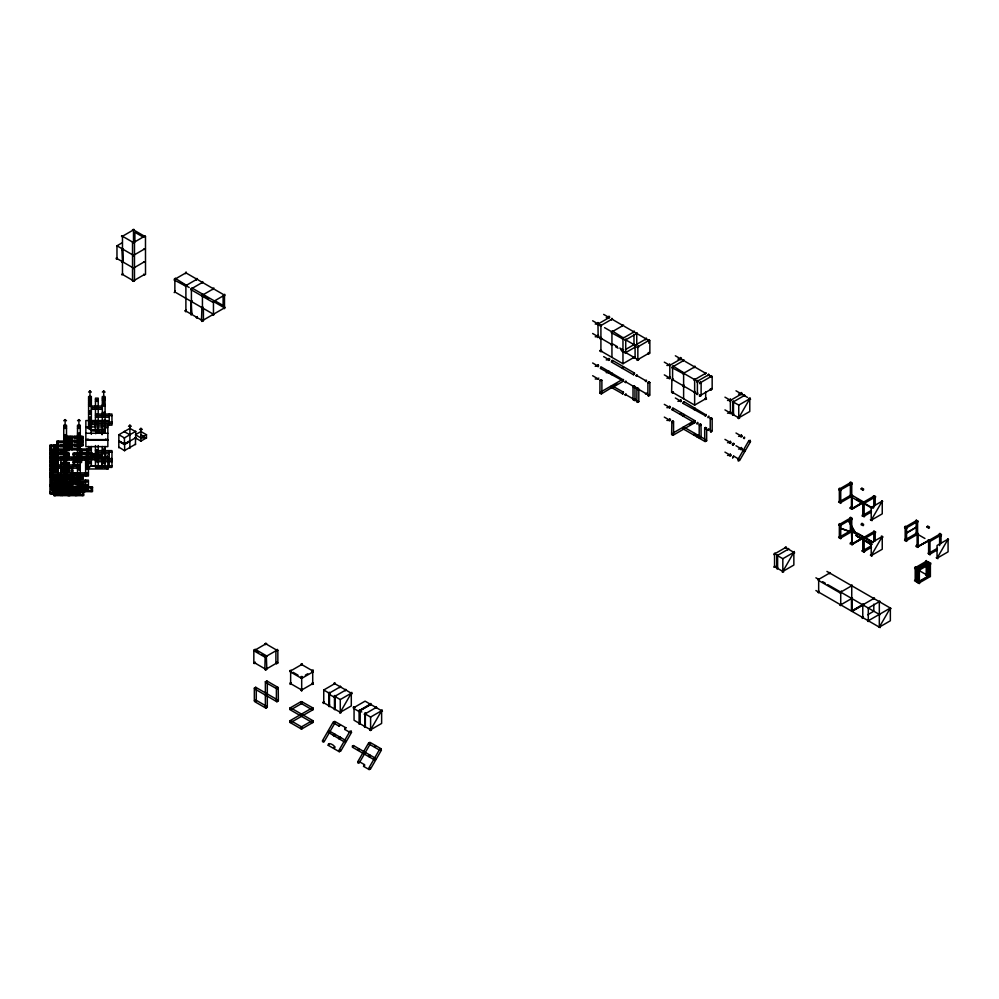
<?xml version="1.0" encoding="UTF-8"?>
<svg xmlns="http://www.w3.org/2000/svg" width="999" height="999" viewBox="0 0 999 999"><rect width="100%" height="100%" fill="white"/><g stroke="black" fill="none" stroke-linecap="round" stroke-linejoin="round"><path stroke-width="1.5" d="M118.794 447.814L118.869 434.727L130.17 428.196M124.376 438.224L124.65 437.749M129.895 435.04L130.17 434.565M129.895 447.777L129.895 425.187L131.269 426.298M135.402 444.592L135.802 431.543L135.04 431.493L135.677 431.381M186.551 285.414L175.349 278.384L174.375 278.946L174.375 280.07L186.064 286.263M203.097 282.23L202.435 281.618L201.835 283.154M203.097 294.967C202.922 292.695 200.562 296.79 202.61 295.804M255.482 650.037L254.807 649.425L254.221 650.961L265.497 657.479M266.833 706.768L265.859 708.091L254.832 701.735L254.72 700.836L255.806 700.037L266.833 706.405M291.134 708.678L290.472 708.066L289.872 709.602L310.814 721.728M335.427 696.203C334.49 693.606 333.054 698.95 335.464 696.79C336.213 693.681 332.492 697.627 334.94 697.04M334.915 734.777C334.278 732.242 332.267 737.1 334.802 735.564C336.201 732.717 331.943 735.364 334.24 735.751M346.453 689.834L345.617 689.347L345.304 690.858M360.239 710.526C360.015 708.254 357.729 712.362 359.752 711.363M365.759 713.711C364.81 711.113 363.374 716.458 365.796 714.297C366.546 711.188 362.812 715.134 365.272 714.547M375.774 758.765L375.087 759.952M612.599 331.718L611.937 331.106L611.338 332.642L622.964 339.061M609.84 372.152L608.828 371.84M623.626 338.087L612.424 331.056M623.626 380.107L600.911 366.758L600.424 368.406L623.451 381.131L613.648 386.788M635.764 345.092L634.752 344.78L634.914 346.141M635.764 387.113L634.752 386.8L635.089 388.087M637.412 388.074C633.578 386.988 640.034 391.358 637.849 388.324M670.491 365.147L669.48 364.835L669.829 366.121M673.251 366.745L672.589 366.121L671.99 367.657L683.791 373.951M670.491 407.167L669.48 406.855L669.829 408.141M684.278 373.102L673.076 366.071M684.278 415.134C684.103 412.862 681.743 416.958 683.791 415.971M695.304 379.47C695.129 377.21 692.769 381.306 694.817 380.319M698.064 381.069C697.889 378.796 695.529 382.892 697.577 381.905M698.064 423.089C697.689 420.704 695.616 425.374 697.739 423.751M706.33 373.102L705.494 372.615L705.182 374.126M706.33 415.134L684.103 401.723L683.129 402.297L683.129 403.421L705.843 415.971M711.775 388.461L710.838 390.097L710.838 388.711M711.775 430.482L710.838 432.117L710.838 430.731M731.143 400.162C730.781 397.789 728.696 402.46 730.831 400.836M733.903 401.76L732.717 401.348M742.12 436.113C741.745 433.728 739.672 438.399 741.807 436.775M777.984 555.332C777.035 552.734 775.611 558.091 778.021 555.919C778.77 552.822 775.037 556.768 777.497 556.181M789.01 548.975L788.161 548.476L787.849 549.987M830.356 572.839L829.345 572.527L829.694 573.813M840.009 488.898C839.635 486.513 837.562 491.183 839.684 489.572M840.009 524.3C839.635 521.915 837.562 526.585 839.684 524.962M852.409 496.066L851.623 495.367L850.998 496.778L862.287 503.446L863.461 503.009L863.261 501.76L852.247 495.404C849.15 496.653 853.533 497.902 852.347 495.492M851.448 496.091L851.448 508.828C853.546 510.726 851.747 505.606 852.022 509.165L863.049 502.797M851.036 517.932C850.661 515.546 848.588 520.217 850.711 518.593M851.423 543.069C851.223 540.809 848.9 544.892 850.936 543.906M862.449 523.963C862.424 521.853 859.914 525.299 861.787 524.937M874.475 496.066L873.463 495.754L873.8 497.04M905.843 526.91C905.469 524.525 903.396 529.195 905.519 527.572M918.256 534.065C917.344 531.456 915.858 536.813 918.293 534.652C919.142 531.818 915.396 534.94 917.582 535.039M917.307 546.828C918.406 549.213 919.092 543.593 917.307 546.828L927.109 541.196M915.883 567.544C915.509 565.159 913.423 569.83 915.559 568.206M928.283 561.975L927.272 561.663L927.621 562.949M940.309 534.065C940.134 531.805 937.761 535.901 939.822 534.915M302.347 665.134L302.023 663.661L301.011 665.134M612.624 387.05L601.398 393.868L600.424 393.306L600.424 392.182L621.253 380.157M905.768 533.104L917.082 526.81L906.056 533.466M851.323 532.18L840.109 528.184M858.478 534.253L873.064 542.32M135.065 437.812L135.402 437.687M146.104 437.812L146.329 437.699M123.327 248.901L121.828 249.7L122.34 248.102M732.392 444.08C732.404 447.053 735.614 442.782 732.829 443.481M132.53 242.62L134.478 242.62L134.478 280.819L133.504 281.381L132.53 280.819L132.53 242.62L134.478 242.62M132.53 280.819L134.478 280.819M145.479 236.401C144.056 234.116 142.757 238.074 145.479 236.401L145.517 274.45L144.281 275L143.694 274.176M203.409 309.29L203.409 320.617L202.185 321.154L201.461 320.617L201.948 307.392M253.833 650.224L255.781 650.224L253.833 650.224L253.833 662.949L255.657 663.236M256.169 701.173L254.345 700.886L254.345 688.149L255.669 687.262L276.636 699.337M254.345 700.886L255.319 700.324M266.333 656.093L266.82 669.318L265.834 669.879L264.86 669.318L265.147 656.193M256.268 701.036L256.293 688.149M266.82 656.58L264.86 656.58M265.372 693.106L265.372 681.78L267.32 681.78M275.899 650.224L277.847 650.224L277.847 662.949L276.873 663.511L275.899 662.949L275.899 650.224L277.847 650.224M267.32 683.204L267.295 707.404L265.859 707.742L265.859 706.768M278.221 687.874L278.359 700.886L277.372 701.448L276.398 700.886L276.398 688.149L277.972 687.412L266.833 680.943L265.859 681.505L265.859 682.629L277.198 689.023M278.359 688.149L276.398 688.149M599.937 380.294C603.696 379.358 598.139 381.156 601.885 380.294L601.885 393.019L600.661 393.569L599.937 393.019L599.937 380.294L601.885 380.294M599.937 393.019L600.911 392.457M634.964 357.367C634.84 359.79 636.176 356.943 633.141 357.093M634.964 388.074L634.964 399.388L633.741 399.937L633.016 399.388L633.016 386.65L634.24 386.113M647.939 340.347C649.1 342.57 650.911 338.911 648.039 340.222M638.823 388.886L638.823 401.623L637.849 402.185L636.912 401.473M647.939 353.084L648.875 353.796L649.85 353.234L649.85 340.497M647.939 382.667L648.875 381.955L649.85 382.517L649.85 395.254L648.875 395.816L647.901 395.254L647.901 382.517L649.85 382.517M673.426 392.108L672.839 392.932L671.615 392.382L671.902 379.258M672.839 421.128L673.563 421.678L673.563 434.403L672.589 434.965L671.615 434.403L671.902 421.278M673.563 421.678L671.615 421.678M671.615 434.403L673.076 435.252L684.103 428.883M699.213 382.692L701.098 382.979L699.899 382.292M701.136 382.842L701.098 395.716L699.462 395.966L699.675 395.08M699.812 425.749L699.974 424.188L700.998 424.575L701.136 437.587L700.162 438.149L699.175 437.587L699.213 424.712M701.136 424.862L699.175 424.862M712.162 376.473L710.214 376.473L712.162 376.473L712.162 389.198L711.188 389.76L710.239 389.061M699.175 437.587L699.899 437.05M706.643 429.458L706.643 440.771L705.419 441.321L704.695 440.771L704.695 428.034L706.643 428.034M710.214 418.494L712.162 418.494L712.162 431.218L711.188 431.78L710.214 431.218L710.214 418.494L712.162 418.494M175.462 279.283L175.349 278.384M197.515 279.283L196.915 278.434L196.428 280.07M266.433 643.905L265.834 643.056L265.347 644.692M266.945 681.842L266.833 680.943M278.047 700.711L276.885 701.735L267.083 696.066M312.038 683.828L313.299 682.904L312.225 684.49M302.173 727.784L301.011 728.808L289.985 722.439L289.872 721.54L290.959 720.741L302.098 727.21M311.863 721.765L313.124 720.853L313.012 722.439L301.985 728.808L300.836 727.784M340.871 686.887L340.272 686.038L339.785 687.674M329.333 731.817L328.821 730.843L327.909 732.092L343.681 741.52M334.84 747.739C335.389 745.366 327.485 741.308 328.246 745.341L339.273 751.71L340.247 750.024L339.273 751.71M339.161 738.086C339.248 741.046 342.033 736.088 339.223 737.537M359.141 762.399C359.29 759.577 356.531 764.372 358.891 762.836M364.647 752.846C364.598 749.899 361.788 754.844 364.61 753.408C366.021 750.499 361.763 753.209 364.048 753.583M370.167 743.293L369.568 742.444L368.968 743.98L380.107 750.449L381.081 749.887L381.081 748.763L370.055 742.394M370.167 756.031C370.604 753.583 367.557 756.992 369.568 756.767M612.537 319.218L611.937 318.369L611.45 320.017M612.537 361.238L611.937 360.389L611.338 361.938L633.503 374.762L634.477 374.2L634.477 373.077L612.424 360.339M649.537 353.047L648.276 353.971L648.875 352.435M649.537 395.067L648.276 395.991L648.875 394.455M670.429 378.109C670.903 375.661 667.794 379.071 669.829 378.858M673.189 408.991L672.589 408.141L671.99 409.677L694.155 422.515L695.129 421.953L695.129 420.829L673.076 408.091M670.429 420.129C670.903 417.682 667.794 421.091 669.829 420.879M694.043 392.332L694.817 393.057M695.242 408.991C695.579 406.343 692.569 410.477 694.817 409.602M711.775 376.523L711.001 375.799L710.838 377.36M698.001 436.051C698.151 433.241 695.379 438.037 697.739 436.488M706.268 428.096L705.494 427.372L705.319 428.933M711.775 418.544L711.001 417.819L710.838 419.38M742.107 394.031C742.407 391.383 739.46 395.517 741.683 394.642M733.778 444.293C734.253 441.845 731.156 445.254 733.191 445.042M742.057 449.075C742.207 446.253 739.447 451.048 741.807 449.513M739.36 459.99L738.211 461.001L739.185 459.315L733.678 456.131L732.704 457.817L733.678 456.131M775.149 553.97C775.499 551.323 772.489 555.456 774.737 554.595M905.781 539.872C905.931 537.062 903.158 541.858 905.519 540.309M917.194 545.904C917.656 543.456 914.56 546.865 916.595 546.653M929.594 562.999L928.995 562.15L928.508 563.786M854.957 532.704L848.413 520.479L856.131 533.803M339.073 737.737L339.111 738.848L339.935 738.798M601.51 393.768L600.561 392.132M693.98 421.079L694.992 421.178L695.129 422.515L685.326 428.171M186.376 273.139L186.064 271.99L185.402 273.701M266.833 694.804L266.533 693.643L266.171 695.391M291.246 683.703L290.06 684.39L291.246 682.904M302.173 664.822L301.336 663.661L301.186 664.822M302.173 677.559C302.884 674.412 299.463 679.17 302.023 677.772M312.113 670.853L313.299 670.167L312.225 671.753M311.938 708.803L313.124 708.116L312.188 709.74M335.252 683.928L334.94 682.779L334.166 684.39M354.545 707.804L354.545 706.68L353.371 707.117L353.571 708.366L359.091 711.55M371.091 704.62L370.779 703.471L369.942 704.932M376.598 707.804L376.298 706.643L375.524 708.266M382.118 710.988C383.104 708.291 379.47 711.513 381.63 711.5M608.691 372.053L609.178 373.127M634.477 332.18L634.165 331.031L633.391 332.642M646.603 339.185L646.303 338.037L645.779 339.797M681.343 359.24C682.329 356.543 678.696 359.765 680.856 359.752M695.129 367.195L694.817 366.046L694.155 367.757M694.043 392.345L694.992 391.496M700.649 383.117L700.336 381.968L699.812 383.728M708.915 375.162L708.603 374.001L707.941 375.724M700.649 425.137L700.749 424.113L699.974 424.188M708.915 417.182C709.627 414.036 706.218 418.793 708.766 417.395M744.755 395.854L744.442 394.692L743.606 396.153M743.731 450.337L744.342 451.486L744.842 449.887L743.406 450.437L743.706 451.448L744.555 451.098M744.705 450.899L744.817 449.875L743.868 450.124M850.861 482.992C851.573 479.845 848.163 484.602 850.711 483.204M852.234 531.918C852.971 528.871 849.15 533.029 852.122 532.417C854.083 529.945 849.625 531.193 851.573 532.504M874.287 531.918L873.988 530.769L873.626 532.504M916.695 521.003L916.383 519.842L915.721 521.565M341.009 711.026L350.574 694.467M335.065 722.727L324.063 741.807L322.39 740.833L333.391 721.765L334.578 722.452M381.63 710.701L381.63 723.438L370.604 729.807L381.63 710.701L370.604 717.07L364.785 713.748L364.785 726.473M732.941 414.523L732.941 401.798L738.748 405.119L749.774 398.751L749.774 411.488L738.748 417.857L749.05 400.025M783.566 570.154L793.119 553.608M882.242 502.522L882.242 513.848L871.215 520.204L881.505 502.385M871.215 555.606L882.242 536.513L871.215 542.882L871.215 555.606L882.242 549.238L882.242 536.513M890.346 609.452L890.346 620.779L879.32 627.135L889.61 609.315M937.05 558.216L948.076 539.123L937.05 545.491L937.05 558.216L948.076 551.848L948.076 540.534M55.395 446.64L54.021 449.001L55.395 449.001L54.021 446.64M56.843 445.03L58.217 442.669M55.395 450.611L54.021 452.972L54.021 448.201L55.395 447.427L55.395 445.829M56.843 449.013L58.317 446.653M54.021 456.955L55.395 454.595M56.843 452.997L58.217 450.636M55.395 458.578L54.021 460.939L58.229 460.964L56.843 458.591L58.217 458.591L56.843 460.951M58.217 454.607L56.843 456.968L58.217 455.407L58.317 448.214L56.943 447.44M56.943 456.968L58.317 454.607M69.181 437.937L67.807 440.297L82.954 440.309M69.181 441.92L67.807 444.28L82.954 444.293M70.629 440.272L72.003 437.924M70.717 440.284L72.103 437.924M54.033 470.492L55.407 468.131L54.033 468.119L55.407 470.492M70.629 444.255L72.003 441.895M56.856 470.504L57.63 469.33L56.856 468.943L56.843 457.767M72.003 445.879L70.629 448.239L78.896 448.251M77.323 456.943L78.696 454.582M80.145 452.972L81.518 450.611M80.145 456.955L81.518 454.595M71.316 482.43L72.69 480.069M68.494 490.372L69.868 488.012M71.316 490.384L72.69 488.024M146.104 434.627C147.053 435.502 146.291 432.829 146.441 438.299M133.017 242.332L133.691 241.746M122.827 262.213C124.238 259.103 120.13 262.862 122.665 262.387M175.349 279.508L174.375 280.07M175.349 292.245L174.201 292.545L175.349 291.121M255.294 663.236L254.146 663.548L255.157 662.062M266.184 657.08L266.333 655.744L255.294 649.375M277.21 650.711L277.21 649.338L276.523 651.111M265.497 668.831L265.497 670.204L266.184 668.431M276.523 662.462L276.523 663.836L277.21 662.062M301.985 702.772L300.836 703.084L301.686 701.623L313.012 708.016M290.959 721.877L289.985 722.439M329.22 732.055L328.097 732.492L329.22 730.918L345.754 740.471M601.086 337.4L600.312 339.011L601.848 338.411M339.273 737.849L340.359 737.387L340.097 738.623M351.136 732.255L351.273 730.918L350.299 732.617L344.78 729.432L345.754 727.734L344.78 729.432M360.065 723.713L358.903 724.025L359.915 722.552M699.812 395.08L699.562 396.316L700.499 396.054M699.812 437.1L699.562 438.336L700.499 438.086M785.926 548.051C787.337 544.942 783.228 548.701 785.763 548.226M775.049 566.933L773.888 567.245L774.737 565.784M123.426 261.863L121.791 262.113L121.99 261.226M601.848 351.149L600.062 351.286L600.911 350.437M673.526 379.795L671.615 379.657M82.954 476.024L82.954 478.933L54.033 478.946L54.033 477.347L55.407 475.774M54.021 487.649L55.395 487.649L55.395 486.038L54.021 486.051L55.395 484.478L54.021 486.051L54.021 487.649L69.181 487.649L69.181 482.879M56.843 485.689L58.217 480.894M56.843 484.078L58.217 482.517L56.843 482.505L56.843 480.894M58.092 484.165L58.779 483.379L58.092 482.592M67.807 477.335L69.181 475.774L67.807 477.335L69.181 477.335L67.807 475.761L69.181 477.335M56.843 488.861L58.229 493.631L56.843 493.631L58.217 488.861M56.843 492.032L58.217 490.472L56.843 490.472L58.217 492.032M78.696 486.875L77.323 486.875L77.323 488.474L78.696 488.461L77.323 490.034L77.323 491.645L92.47 491.633L92.47 486.863L80.07 486.863M78.696 488.474L77.323 490.034L78.696 490.034L77.323 488.461L78.696 490.034M80.145 489.66L81.518 488.873L80.145 488.873L81.518 489.66L80.145 488.873L81.518 488.861L80.145 489.66L81.518 484.89L80.132 484.89L81.518 489.672L71.878 489.672L71.878 488.086M80.145 488.061L81.518 486.501L80.145 486.501L81.518 488.061M202.248 319.942L201.948 321.453L203.409 320.617M598.501 337.163C596.828 338.761 597.652 334.765 598.813 336.089M266.171 706.593L265.859 708.091M277.198 700.224L276.885 701.735M601.248 368.044L600.561 368.444M609.527 360.09C607.617 361.688 609.053 357.342 609.865 359.203M598.501 379.183L597.489 378.871L598.813 378.109M633.816 356.705L633.329 357.954L633.99 358.166M623.314 368.044C621.415 369.68 622.827 365.284 623.651 367.157M612.275 387.15L611.45 387.5L622.789 393.893M301.848 715.709C299.975 717.332 301.361 712.961 302.185 714.822M622.789 393.906L623.451 392.182M633.816 398.726L633.329 399.975L634.165 400.062M646.465 394.155L645.454 393.843L646.79 393.069M323.564 741.807L322.527 741.72L323.701 740.471M697.739 394.468L696.715 394.38L697.889 393.131M672.764 422.34L672.926 420.791L672.24 422.565M369.917 743.731L369.081 744.08M705.494 440.109C703.533 442.607 707.742 441.021 705.843 439.897M730.831 413.574L729.794 413.474L730.968 412.237M733.578 415.159L732.554 415.072L733.578 413.786M730.769 455.881C728.883 457.517 730.294 453.121 731.118 454.995M839.684 502.297L838.648 502.21L839.684 500.924M850.711 495.929L849.687 495.841L850.861 494.605M839.684 537.699L838.648 537.612L839.684 536.326M850.711 531.331L849.687 531.243L850.711 529.957M916.545 533.941L915.521 533.853L916.695 532.604M915.559 580.943L914.522 580.856L915.696 579.607M926.585 574.575L925.911 574.9M129.907 440.771L124.388 443.968L118.869 440.784M291.246 671.653L289.96 670.516L291.246 670.853L290.472 671.778L290.06 670.853L291.246 670.167M291.246 684.39L290.06 682.904L291.321 683.828M301.336 677.772C303.896 679.17 300.474 674.412 301.186 677.559M312.113 670.167L313.199 670.629L313.199 671.753L302.173 678.121M292.183 708.99L301.985 703.333L301.848 701.997L301.011 701.648L289.985 708.016L290.135 709.352M301.011 701.648L301.985 703.333M289.985 720.741L290.959 722.439L289.985 720.741L312.038 708.016L313.012 708.578L313.012 709.702L292.183 721.728M300.899 727.21L312.188 720.704L313.124 721.54L312.188 722.477M301.985 728.808L301.011 727.11M673.076 435.252L672.764 433.741M191.109 300.774L191.171 302.46L192.295 301.223M329.807 693.806C327.51 695.341 328.858 690.621 330.095 692.894M862.237 501.998L863.261 501.76M928.071 540.009C930.369 538.486 929.02 543.194 927.784 540.934M88.599 392.083L89.972 390.959L91.346 392.083M88.599 400.025L89.972 398.901L91.346 400.025M63.749 420.741L65.122 419.617L66.496 420.741M102.335 392.083L103.709 390.959L105.082 392.083M102.335 400.025L103.709 398.901L105.082 400.025M77.535 420.741L78.909 419.617L80.282 420.741M128.521 426.298L129.895 425.187M139.548 429.483L140.921 428.371L142.308 429.483M123.327 249.263L121.641 249.263L122.477 248.426M203.272 308.154L201.461 307.879M634.84 344.917L633.304 345.03L633.503 344.143M117.145 259.203L116.284 258.928L117.308 257.642M191.583 289.448L190.709 289.173L191.746 287.887L213.948 300.662L213.948 301.785L212.974 302.36L190.921 289.623M191.583 302.173L190.734 301.686L191.746 300.624M601.086 326.198C599.225 327.197 600.998 323.351 601.598 325.137M612.112 332.567L611.45 332.742M612.112 345.317L611.251 345.042L612.275 343.756M623.139 351.673L622.302 351.598M623.451 379.445L622.477 381.131M672.764 367.582L672.102 367.757M683.791 386.7L682.954 386.213L684.103 385.189M672.764 409.602L672.102 409.79M680.681 413.049L681.455 413.773L680.169 414.11M683.791 428.721L682.929 428.446L683.953 427.16L704.932 439.223M329.433 693.855L328.646 693.144L329.932 692.794M733.416 402.597L732.417 402.023M694.817 435.077C692.994 436.126 694.705 432.192 695.329 434.016M749.774 399.55L750.124 397.864L749.188 399.5M334.94 709.777L334.091 709.29L335.102 708.229M354.233 708.191C351.536 706.992 357.217 706.605 353.571 708.366M749.725 441.858L750.074 440.172L749.238 441.908M777.497 568.918L776.623 568.643L777.659 567.357M862.961 516.008C861.113 517.045 862.849 513.136 863.461 514.947M871.74 544.23L855.668 535.239L871.49 544.655M818.843 580.057L818.069 579.333L819.355 578.995M928.795 554.02L928.009 553.296L929.295 552.947M916.77 581.918L915.908 581.655L916.932 580.369M124.65 431.381L124.001 431.556L129.895 434.727M118.869 441.096L124.65 444.118M124.388 444.28L135.677 437.749M129.895 428.371L135.414 431.543L124.388 437.912L124.725 450.761L119.143 447.315M135.677 444.118L124.388 450.649M87.15 468.156L91.346 465.621M104.533 458.266L107.842 456.256L107.842 468.968L87.313 468.968M69.231 444.28L67.87 445.067L63.736 444.268M49.95 462.549L52.735 462.549L55.444 460.964L54.021 458.578M52.747 464.148L55.457 462.562L52.735 460.964L49.95 460.964M73.252 462.525L77.385 461.738L74.625 460.951M52.585 476.885L55.332 476.086L59.465 476.885M54.62 477.235L58.754 476.448L52.71 476.186L55.457 476.973L52.71 476.985L55.457 476.173M51.211 480.856L58.092 479.27M54.62 481.218L58.754 480.432L54.62 479.632M53.983 484.84L56.693 483.254L56.693 485.776L58.779 485.377L52.585 485.764L58.317 485.676L56.943 484.877L58.317 485.664M63.749 484.103L67.208 484.028L69.918 482.442L69.868 484.827L68.494 485.601L68.494 492.482L69.868 494.055L69.868 495.654M70.717 476.935L71.404 476.535L70.717 476.136L70.717 476.935L71.404 476.535L70.717 476.136M58.317 492.832L56.943 493.631L58.317 492.832L49.95 492.857L51.324 492.832L51.336 493.656L51.324 492.832M71.316 468.131L71.316 480.869L72.69 481.63L72.69 493.681L71.316 492.882L72.69 492.882L71.316 493.681L71.316 481.63L72.69 480.869L72.69 468.131M122.477 236.251L133.504 229.882L144.53 236.251L133.504 242.62L122.477 236.251L122.477 274.45L133.504 280.819L144.53 274.45M116.97 258.529L116.97 245.804L121.866 242.969M134.74 254.645L144.53 248.988M134.74 267.382L144.53 261.713M192.632 288.074L202.435 282.405M202.435 307.879L202.435 295.142L213.461 288.773L198.014 279.857M185.04 297.839L213.461 314.248L213.461 301.511L224.488 295.142L224.488 307.879L202.435 320.617L192.632 314.947M141.021 437.612L140.747 438.199L146.441 434.727L140.921 431.543L135.414 434.727L140.921 437.912L146.441 437.912L140.921 441.096L135.414 437.912M129.895 441.421L124.388 444.605L118.869 441.421M602.135 324.825L611.937 319.168L622.964 325.537L611.937 331.905L611.937 357.367M622.964 338.274L633.99 331.905M625.411 349.588L633.99 344.63L633.99 334.727M646.116 338.911L635.089 345.267L625.411 339.685M636.75 344.817L636.75 333.491L625.724 339.86L625.724 352.597L635.526 346.94M592.632 320.766L600.911 325.537L600.911 350.999L622.964 363.736L633.99 357.367M625.724 352.597L637.849 359.603L648.875 353.234M613.161 385.951L616.833 383.828M680.656 357.48L680.856 358.966L669.829 365.322L666.87 365.447M681.168 371.865L683.616 373.289L694.642 366.92L705.669 373.289L694.642 379.657L694.642 405.119L705.669 398.751L705.669 391.683M694.642 379.657L697.402 381.243L708.428 374.875L711.188 376.473L700.162 382.842M265.834 643.856L254.807 650.224L258.491 652.347M701.385 394.867L711.188 389.198M276.873 650.224L265.834 656.58L262.163 654.47M673.326 432.854L694.155 420.829M727.522 400.462L730.481 400.349L741.508 393.981L741.308 392.507M276.873 662.949L265.834 669.318L254.807 662.949M689.747 424.5L693.418 422.377M744.267 395.567L733.241 401.935L733.241 414.672M291.883 670.204L301.686 664.547L311.476 670.204M305.357 675.162L307.804 673.738M291.883 684.352L301.686 690.009L311.476 684.352M323.738 702.747L323.738 690.009L334.765 683.641M330.469 692.482L340.272 686.825L345.791 690.009L334.765 696.378L334.765 709.115L341.121 712.786M340.272 699.562L351.298 693.194L351.298 705.931L340.272 712.299L340.272 699.562L334.74 696.39M359.265 723.288L359.265 710.564L370.329 704.145M370.604 704.332L359.578 710.701L359.578 723.438M370.879 704.47L359.852 710.826L359.827 723.613M376.111 707.517L365.085 713.885L365.085 726.623M851.747 483.504L840.721 489.872L840.721 502.609L851.747 496.241L851.747 483.504L850.374 482.704L839.347 489.073L839.347 501.81M840.571 501.098L850.374 495.442L850.374 482.704M851.473 508.841L861.275 503.184M861.55 503.309L851.747 508.978L851.747 497.652M862.499 502.485L864.16 503.396L875.186 497.04L875.186 505.519M783.666 571.915L777.309 568.244L777.309 555.519L788.336 549.15L785.589 547.552L774.562 553.921L774.562 566.658L776.398 567.719M851.747 531.643L840.721 538.011L839.347 537.212L839.347 524.475L850.374 518.106L850.374 530.844L851.997 531.818L851.997 544.542L863.049 538.199M882.242 501.111L871.215 507.48L871.215 520.204M782.829 558.703L793.855 552.335L793.855 565.059L782.829 571.428L782.829 558.703L777.284 555.531M839.347 524.475L840.721 525.274L851.747 518.906L851.747 544.368L873.8 531.643L875.186 532.43L875.186 540.921M863.998 514.635L871.353 510.389M875.186 497.04L873.8 496.241L862.774 502.609L862.774 515.334L864.16 516.133L871.503 511.888M840.571 536.5L850.374 530.844M852.796 543.444C850.436 542.694 852.272 546.84 852.796 543.444L862.499 537.874L864.16 538.798L875.186 532.43M862.774 538.011L862.774 550.736L871.353 545.791M862.774 550.736L864.16 551.535L871.503 547.29M917.582 521.515L906.555 527.884L906.555 540.621L917.582 534.253L917.582 521.515L916.208 520.716L905.181 527.085L905.181 539.822L916.208 533.454L916.208 522.14M819.892 578.683L829.694 573.026M939.634 534.253L917.582 546.977L917.582 535.664M917.282 534.103L917.282 546.84L928.883 540.809M928.333 540.484L929.994 541.408L941.021 535.039L941.021 543.531M929.832 552.647L937.187 548.401M851.747 598.488L840.721 604.857L840.721 592.12L851.747 585.751L851.747 611.226L873.8 598.488M928.608 540.609L928.608 553.346L929.994 554.145L937.337 549.9M926.235 561.351L915.209 567.719L915.209 580.456L916.595 581.256L916.595 568.518L927.621 562.15L926.235 561.351L926.235 574.088L927.621 574.887L927.621 563.561M917.969 569.318L919.342 570.104L930.381 563.748L930.381 576.473L928.995 575.686L917.969 582.042L917.969 569.318L928.995 562.949M862.499 604.732L851.473 611.101L851.448 598.351M863.049 605.044L852.022 611.413L851.997 598.663M919.08 581.868L928.883 576.211M930.381 576.473L919.342 582.842L919.342 570.104M867.681 614.76L873.8 611.226L873.8 604.145M890.346 608.041L868.293 620.779L868.293 608.041L879.32 601.673L879.32 627.135M58.092 485.764L58.779 485.377L58.092 484.977M72.69 492.882L71.316 493.681L72.69 493.681L71.316 492.894M72.003 438.711L70.717 439.485L70.717 441.083M67.807 450.599L67.807 443.481L69.181 442.707L69.181 436.338M54.021 452.185L55.395 451.411L54.021 451.411L55.395 452.185M56.843 452.197L58.217 451.423L56.843 451.423L58.217 452.197M55.407 472.09L55.407 465.721L54.033 464.947L54.021 456.156L55.395 455.382L55.395 453.783M78.896 436.326L78.896 449.837L70.629 449.837L70.629 447.44L72.003 446.665L72.003 439.485L70.629 438.711L70.629 436.313M57.542 461.363L56.856 460.189L58.217 459.378L56.843 459.378L58.217 460.152M58.167 472.09L54.033 472.09L54.033 465.721L55.407 464.947L55.395 456.156L54.021 455.382L54.021 453.783M81.518 457.767L81.518 462.537L77.323 462.525L77.323 456.143L78.696 455.369L78.696 453.771M54.033 469.692L55.407 468.918L54.033 468.918L55.407 469.692M80.145 456.968L81.518 455.394L81.518 449.013M58.217 457.767L58.317 468.943L56.943 469.717L56.856 471.316M58.092 482.442L58.779 482.055L58.092 480.869M71.316 489.597L72.69 488.823M104.371 428.833L107.842 426.935L102.335 426.748M104.371 458.166L107.842 456.256L104.907 456.256M88.049 439.061L85.852 440.259L107.842 440.259L105.632 439.061M329.096 732.542L328.246 732.617M375.224 760.039L375.911 758.84M133.017 254.87L133.254 255.894L134.353 255.07M133.017 267.595L133.254 268.631L134.353 267.807M600.424 337.787L599.962 338.411L601.161 338.811M637.362 359.116C635.551 360.851 640.834 359.74 637.849 359.041M196.915 318.219L196.254 317.607L197.265 316.533M623.139 350.125L622.302 351.598M612.112 385.789L611.45 387.512M255.319 688.948L254.72 688.099L255.806 687.312M351.124 694.068L351.785 692.357L350.711 693.943M329.245 706.73L328.584 706.106L329.732 705.082M365.272 725.749L364.423 726.797L365.085 727.422M334.24 748.476L333.579 747.864L334.727 746.84M793.681 553.209L794.342 551.485L793.256 553.071M818.668 592.919L818.006 592.307L819.005 591.233M612.424 387.5L611.338 385.914L612.537 386.601M695.129 422.515L694.293 422.165M313.049 671.803L312.225 671.191M312.225 682.804L313.374 684.24L312.225 683.928M289.985 708.016L291.071 708.803M313.012 709.702L312.188 709.352M313.012 722.439L312.188 722.077M65.122 476.973L63.736 476.923L72.702 476.086M58.229 485.676L52.71 485.664L55.444 484.89L55.444 485.676L52.735 484.89L58.229 484.877M55.444 492.844L52.735 493.631L55.444 492.844L55.444 493.631L52.735 492.844L55.444 493.631M76.024 489.672L78.746 488.873L76.024 489.672L76.024 488.873L78.746 489.672L76.024 488.873M67.208 493.668L69.918 492.882L69.918 493.668L67.208 492.882L67.208 493.668L69.918 492.882M66.521 476.935L69.231 476.148M52.735 485.676L55.444 484.89M634.477 387.15L633.016 386.65M266.333 644.343L264.897 643.706L266.82 643.856M851.685 599.425C853.571 595.941 848.788 600.786 852.409 597.902M862.636 603.983C865.009 603.746 862.287 607.367 861.937 604.932M140.921 431.231L140.921 431.543M202.248 308.753L201.835 307.829L202.922 307.03M191.221 315.11L190.809 314.185L191.895 313.399M634.34 343.743L633.329 344.817L633.816 345.504M612.112 385.801L623.451 392.195L622.477 393.881M633.816 387.525L633.503 386.376L634.652 386.064M857.279 533.104L873.064 542.182M871.74 544.38L856.992 536.151L871.49 544.805M783.166 570.541L782.342 572.277L783.491 570.841M926.585 573.201L925.748 574.937M918.318 581.156L917.307 582.23L917.794 582.917M873.626 599.363L873.313 598.214L874.475 597.902M340.622 711.413L339.785 713.136L340.946 711.7M345.754 727.734L334.727 721.378L333.903 721.728L333.753 723.064L339.273 726.248L340.359 724.662L339.273 725.124L339.273 726.248M122.477 273.888L121.641 274.737L123.327 274.176M705.918 428.583L704.695 428.034M266.608 682.329L265.372 681.78M255.569 688.698L254.345 688.149M606.218 317.694L609.178 317.582L608.978 316.096M595.192 324.063L598.151 323.938L609.178 317.582L603.658 314.398M595.192 336.788L598.151 336.675L597.951 322.465M606.218 359.915L609.178 359.802L608.978 358.329M677.896 359.078L680.856 358.966M595.192 366.283L598.151 366.171L597.951 364.697M606.218 372.652L609.178 372.54L608.978 371.066M595.192 379.021L598.151 378.908L592.632 375.724M666.87 378.171L669.829 378.059L669.829 366.745M738.548 394.093L741.508 393.981M677.896 401.298L680.856 401.186L680.656 399.712M666.87 407.667L669.829 407.555L669.63 406.081M727.522 413.199L730.481 413.074L730.281 398.863M666.87 420.404L669.829 420.292L669.63 418.818M738.548 436.326L741.508 436.201L741.308 434.727M727.522 442.682L730.481 442.569L730.281 441.096M738.548 449.051L741.508 448.938L741.308 447.465M727.522 455.419L730.481 455.307L730.281 453.833M65.11 476.148L63.736 476.148L72.103 476.923M77.522 476.148L80.27 476.148L77.51 476.136L78.896 476.136L78.884 479.058M88.599 398.126L91.346 398.126M102.335 398.126L105.082 398.126M95.467 399.737L98.214 399.725M95.467 401.323L98.214 401.323M88.599 402.897L91.346 402.897M88.599 404.47L91.346 404.495M102.335 404.47L105.082 404.495M88.599 406.056L105.082 406.056M91.346 407.667L102.335 407.667M91.346 409.265L102.335 409.265M88.599 410.839L91.346 410.864M88.599 412.425L91.346 412.45M102.335 412.425L105.082 412.425M88.599 414.011L91.346 414.011M95.467 414.036L111.963 414.036L111.963 425.149L95.467 425.149L95.467 398.139L98.214 398.139L98.214 425.149M95.467 415.596L111.963 415.621M88.599 417.232L91.346 417.232M95.467 417.182L109.216 417.207M88.599 418.818L91.346 418.818M88.599 420.379L91.346 420.404M102.335 420.379L105.082 420.379M101.973 420.567L85.852 420.567L85.852 446.628L107.842 446.628L107.842 424.8M104.907 420.567L107.842 420.567M88.599 421.353L95.192 421.353L95.192 430.269M95.467 421.965L111.963 421.965M88.599 422.939L95.192 422.939M95.467 423.551L111.963 423.551M88.599 424.538L95.192 424.538M88.599 425.162L91.346 425.162M63.749 426.773L66.496 426.773M77.522 426.773L80.282 426.773M101.973 426.935L85.852 426.935L91.071 430.107L91.346 434.39M63.749 428.359L66.496 428.359M77.522 428.359L80.282 428.359M105.082 429.283L95.742 429.283L95.742 433.741M95.867 430.107L91.071 430.107L96.841 430.581M95.742 430.881L105.082 430.881M91.346 430.894L95.817 430.894M95.742 432.467L105.082 432.467L105.082 425.162M77.522 433.141L80.282 433.141M85.852 433.266L107.842 433.266M63.749 434.727L66.496 434.727M77.522 434.727L80.282 434.727M63.736 436.313L82.954 436.338L82.954 445.879L49.95 445.841M63.736 437.112L82.954 437.125M63.736 437.899L82.954 437.924M70.629 438.711L72.103 438.711L72.003 436.313M85.852 439.622L107.842 439.622M63.736 440.297L65.11 440.297M65.11 441.083L56.843 441.071L56.843 447.452L58.217 448.226M70.629 441.096L78.896 441.096M67.807 441.108L82.954 441.108M56.843 441.87L65.11 441.883M82.954 441.895L67.807 441.895L69.181 444.28M66.496 442.682L56.843 442.657L58.217 445.03L49.95 445.042L49.95 493.668L80.27 493.656L80.27 484.103M67.807 436.338L67.807 442.707L69.181 442.707M77.522 442.682L80.282 442.682M67.807 443.481L69.181 443.481L69.181 450.599L49.95 450.611M54.021 445.03L69.181 445.03M63.736 445.054L65.11 445.054M67.807 445.079L82.954 445.079M49.95 446.628L69.181 446.628M70.717 437.112L70.717 438.711L72.103 439.485L70.629 439.485L70.629 446.665L72.003 446.665M54.021 445.829L54.021 447.427L55.395 447.427M56.843 447.452L58.317 447.44M70.629 447.44L72.003 447.44L72.003 449.837M88.599 447.452L91.346 447.452M54.021 448.201L55.395 448.201L55.395 452.997L54.021 450.611M56.843 448.226L58.317 448.214M63.736 448.251L65.11 448.251M49.95 449.026L52.722 449.051L52.71 457.317M54.021 449.013L69.181 449.013M70.629 449.051L88.412 449.013L88.399 456.968M88.599 449.038L91.346 449.038M102.335 449.038L105.082 449.038M49.95 449.812L51.336 449.812M54.021 449.8L55.395 449.8M56.843 449.825L69.181 449.8M80.132 449.812L88.412 449.812M95.467 449.937L98.214 449.887M77.522 450.624L88.412 450.611M88.599 450.624L91.346 450.624M95.467 450.624L111.963 450.636L111.963 467.395L95.467 467.345L95.467 445.542M52.71 452.222L66.496 452.21M95.467 452.21L111.963 452.235M49.95 453.009L69.181 452.997L69.181 458.566M56.781 453.783L69.181 453.783L67.807 453.783M73.252 453.783L92.47 453.771M49.95 453.796L58.317 453.796M63.736 453.808L65.11 453.808M87.025 453.783L88.412 453.783M92.72 453.858L109.216 453.821M49.95 454.595L69.181 454.582M73.252 454.582L91.096 454.57M54.021 455.382L55.395 455.382M58.217 441.071L56.843 455.407L58.317 455.394M77.323 453.771L77.323 455.369L78.696 455.369M81.518 455.394L80.145 455.394L80.132 449.013M54.021 456.156L55.395 456.156M56.843 456.181L58.317 456.168L58.217 456.993L56.843 454.607M77.323 456.143L78.696 456.143L78.746 462.537M80.145 456.168L81.518 456.168L81.518 456.968M88.774 456.256L85.852 456.256L91.346 459.59L88.599 459.59M91.708 456.256L101.973 456.256M49.95 456.98L71.878 456.968L71.878 460.139L56.843 460.152M74.638 456.968L92.47 456.955M102.335 456.993L105.082 456.993M49.95 457.767L69.181 457.767M73.252 457.754L74.625 457.754M77.323 457.742L92.47 457.742M95.467 457.867L109.216 457.829M92.632 457.992L95.192 457.992L95.192 459.59M71.878 458.553L49.95 458.566L52.722 458.591L52.71 493.668M73.252 458.553L92.47 458.541L92.47 452.984L73.252 452.997L73.252 464.922M63.736 458.578L66.496 458.578L66.496 469.805L60.976 469.805M88.599 458.578L91.346 458.578M95.467 458.578L111.963 458.578M95.817 459.59L91.346 459.915M74.638 460.139L77.385 460.139M81.531 460.139L88.412 460.139M95.467 460.164L111.963 460.164M63.736 460.964L65.11 460.964M78.746 460.951L80.145 460.951M87.025 460.939L88.412 460.939M91.346 461.8L88.599 461.813L91.346 461.788M49.95 461.75L58.229 461.75M63.736 461.75L65.11 461.75M73.252 461.738L81.518 461.738M87.025 461.738L88.412 461.738M95.467 461.75L111.963 461.75M54.021 462.537L58.229 462.549M87.025 462.525L88.412 462.525M56.856 463.361L52.747 463.361L55.457 463.361M60.914 463.336L69.181 463.336M88.599 463.361L91.346 463.361M102.335 463.361L105.082 463.361M91.346 463.436L88.599 463.424L88.599 457.992M102.335 463.436L105.082 463.361M54.033 464.135L56.856 464.148L57.542 465.347L56.856 466.521L80.27 466.533M69.181 464.135L60.914 464.135L60.914 462.549L69.181 462.549L69.181 465.459M49.95 464.935L52.722 464.96M54.033 464.947L55.407 464.947M80.27 464.947L56.843 464.935L57.542 465.347L56.856 465.734L58.229 465.721M85.664 464.91L88.412 464.922M105.082 465.934L91.346 465.946L85.852 468.956L85.852 460.489M49.95 465.734L51.336 465.734M54.033 465.721L55.407 465.721M63.736 465.734L65.11 465.734M87.025 465.709L88.412 465.709M111.963 465.809L91.346 465.946L91.346 457.992M49.95 466.521L52.722 466.545M85.664 466.508L88.412 466.508M95.742 465.934L95.742 467.532L102.335 467.52L102.335 446.491M54.033 467.32L55.407 467.32M85.664 468.094L88.412 468.094M52.722 468.219L56.856 468.219M60.976 468.219L66.496 468.194M77.522 468.219L80.282 468.194L56.856 468.131L58.317 470.504L52.71 470.517M49.95 468.906L51.336 468.906L51.336 470.504L49.95 470.504M58.317 468.943L56.943 468.943L58.317 469.717L58.317 471.316M49.95 469.705L51.336 469.705M52.722 469.805L56.856 469.805M77.522 469.805L80.282 469.78M69.181 470.504L60.914 470.504L60.914 472.09L69.181 472.09L69.181 468.119M71.316 470.517L72.69 470.517M54.033 471.291L58.167 471.291M60.914 471.291L69.181 471.291M71.316 471.316L72.69 471.316M49.95 472.889L88.412 472.877M49.95 473.676L51.336 473.676L51.324 445.042M49.95 474.475L88.412 474.463M71.316 475.287L72.702 475.287M51.336 476.186L49.962 476.186L51.336 476.173L51.336 476.985L49.962 476.973M49.95 476.086L66.521 476.148L69.231 476.935M60.115 476.448L62.887 476.448M65.11 476.923L72.003 476.935M62.887 477.235L60.115 477.235L60.115 475.649M54.033 477.347L55.407 477.347L55.407 478.946L54.033 478.958M63.736 477.734L66.496 477.734M67.807 478.159L69.181 478.159M72.003 477.734L70.629 477.747L70.629 476.136L72.003 476.136M77.522 477.759L80.27 477.734M72.69 478.471L79.583 478.471L79.583 493.681M51.211 479.27L59.465 480.856M64.423 479.27L65.797 479.27M79.583 479.27L70.629 479.308L70.629 480.919L78.896 480.919L70.629 480.906L72.003 480.906L72.003 480.107L70.629 480.107M62.887 479.632L60.115 479.632L60.115 481.218L62.887 481.218M51.211 480.069L59.465 480.069M62.225 480.132L88.412 480.132L88.412 489.685L51.211 489.735L52.585 489.747M54.62 480.432L58.754 480.432M60.115 480.432L62.887 480.432M59.465 481.73L88.412 481.718M59.603 481.693L63.736 481.693M71.316 481.63L72.69 481.63M65.809 482.442L69.918 484.028L68.494 486.388L82.28 486.413M58.217 482.517L56.843 482.505L58.217 484.078L58.217 485.689M54.021 482.879L69.181 482.879M52.585 483.254L58.092 483.254L58.779 482.055L58.092 481.668M64.423 483.241L83.654 483.229M54.62 483.341L58.754 483.741L57.405 484.14L57.405 483.341M60.115 483.341L62.887 483.341M54.021 483.678L69.181 483.678L67.807 483.666M61.513 484.14L62.887 484.14L60.115 484.14L60.115 483.341L61.513 483.341M51.211 484.04L59.478 484.04M83.654 484.016L68.494 484.016L69.868 486.388M54.021 486.051L55.395 486.038L54.021 484.478L56.006 484.403M61.513 484.403L62.887 484.403M66.496 484.915L71.316 484.915M80.132 484.902L88.412 484.902L87.025 484.89L87.025 489.672L85.664 489.672L85.664 480.132M54.62 485.202L56.006 485.202M61.513 485.202L62.887 485.202M63.736 485.664L65.11 485.664M68.494 485.601L69.868 485.601L69.868 492.482L68.494 494.055L68.494 495.654L83.654 495.654L83.654 482.43L68.494 482.43L68.494 484.827L69.868 485.601M87.025 485.689L80.132 485.689M51.324 485.676L49.95 485.676L51.324 485.664L51.336 484.877L49.95 484.877L65.11 484.89L63.736 484.877M59.603 485.689L71.316 485.714M88.412 485.689L77.522 485.701L80.27 485.689M63.749 485.701L66.496 485.701M55.395 486.85L54.021 486.85L69.181 486.85M61.513 487.325L62.887 487.325M85.589 486.863L91.096 486.863L91.096 491.633M51.211 487.225L58.092 487.225M64.423 487.225L65.809 487.225M68.494 487.2L83.654 487.2M91.096 487.662L92.47 487.662L80.07 487.662L85.589 487.662M77.323 487.662L78.696 487.662M85.664 488.086L88.412 488.086L62.225 488.086M51.211 488.024L55.332 488.012M54.62 488.374L62.887 488.374M52.585 488.948L51.211 488.948L55.332 488.811M71.316 488.823L72.69 489.597L71.316 488.823L81.518 488.873M54.62 489.173L62.887 489.173M63.736 489.647L56.843 489.647M65.797 490.397L83.654 490.384M77.323 490.846L78.696 490.846L78.696 491.645L77.323 491.633M55.395 490.834L54.021 495.604L55.395 495.604L55.395 494.006L54.021 492.432L54.021 490.834L62.288 490.834L62.288 491.633L54.62 491.296M54.021 490.834L92.47 490.846M64.423 491.196L83.654 491.171M54.021 491.633L69.181 491.633L67.807 491.62M55.395 491.62L60.914 491.62L60.914 490.834M63.749 492.057L66.496 492.057M68.494 491.683L83.654 491.683M49.962 492.07L83.654 491.97M79.583 492.869L63.736 492.844L65.11 492.832M66.496 493.643L63.736 493.631L65.11 493.643L65.11 490.709M55.395 494.805L54.021 494.805L69.181 494.805M68.494 494.855L83.654 494.855M54.021 495.604L69.181 495.604L69.181 490.834L67.807 490.834L67.807 495.604M55.407 478.159L54.033 478.159L82.954 478.146L81.581 478.134M52.585 484.977L56.693 485.776M74.625 488.861L73.252 488.861L73.252 489.672M58.092 489.735L59.465 489.747L59.465 488.936M77.522 492.057L80.27 492.057M56.843 492.832L58.229 492.844M49.95 493.631L51.324 493.631M637.849 346.303L638.698 347.14L637.187 347.452L638.199 345.979L638.199 347.352L636.875 346.865M705.669 398.189L706.518 399.038L704.819 399.038M637.849 401.061L638.823 401.623M705.669 440.209L706.643 440.771M266.346 693.955L267.32 694.517L265.372 694.517L265.372 707.255M277.123 662.412L277.847 662.949M52.735 484.89L55.444 485.676M67.208 492.882L69.918 493.668M608.691 318.419L609.003 316.908L609.865 317.183M623.451 337.425L622.477 339.111M684.103 372.44L683.129 374.126M673.076 378.808L672.102 380.494M634.477 373.077L633.503 374.762M683.129 403.421L684.215 401.835M706.156 414.46L705.182 416.146M695.129 420.829L694.155 422.515M186.376 284.752L185.402 286.438M213.948 300.662L212.974 302.36M186.376 310.214C183.304 311.051 187.987 313.137 185.027 310.639M858.316 534.365L840.159 528.121M840.234 592.969L841.208 591.283L840.234 592.969L818.181 580.232M266.333 655.744L265.347 657.429M277.872 687.312L276.885 688.998M324.225 701.897C321.154 702.722 325.811 704.857 322.902 702.26M254.832 688.998L265.859 695.366M381.081 748.763L380.107 750.449M301.985 727.11L301.011 728.808M375.574 758.316L353.509 745.579L352.335 746.028L352.535 747.264L374.6 760.002M352.535 747.264C354.408 743.418 351.798 749.587 353.509 745.579M328.246 745.341L329.22 743.656M363.561 766.37L364.647 765.584L364.398 764.635L363.561 766.37L369.218 769.592L370.167 767.969M370.055 767.869L369.081 769.555M683.791 386.888L683.016 385.277L684.278 386.201M683.791 428.908L683.016 427.297L684.215 427.984M102.06 465.784L107.842 468.956L102.06 465.784L102.06 461.176M67.807 442.707L69.181 443.481M70.629 446.665L72.003 447.44M77.323 455.369L78.696 456.143M54.021 447.427L55.395 448.201M56.843 455.407L58.217 456.181M56.943 455.394L58.317 456.168M624.188 326.248L647.964 339.972M675.349 355.781L683.616 360.552L672.589 366.92L672.589 379.657L683.616 386.014M684.839 361.263L693.418 366.208M736.001 390.796L747.577 397.477M748.938 398.301L750.599 399.263M604.582 327.66L610.714 331.193M664.31 362.15L669.829 365.322L669.63 363.848M684.839 373.988L693.418 378.946M724.962 397.165L730.481 400.349M612.424 343.806L617.32 346.628M619.78 348.052L622.227 349.463M592.632 333.491L611.937 344.63M615.609 346.753L618.056 348.176M620.516 349.588L624.8 352.06M664.31 374.875L669.829 378.059L669.63 376.586M684.839 386.725L697.402 393.981L697.402 381.243M724.962 409.89L730.481 413.074L730.281 411.6M731.405 413.611L737.649 417.22M737.924 417.37L739.597 418.344M881.742 500.861L882.716 501.423M947.576 538.861L948.551 539.423M672.589 392.382L694.642 405.119M857.229 499.125L873.064 508.266M850.374 495.442L851.997 496.416L851.997 509.153M857.879 499.775L860.326 501.186M916.208 533.454L917.831 534.428L917.831 547.152M918.805 534.952L924.937 538.498M856.992 499.55L871.49 507.917M603.658 356.618L609.178 359.802M636.75 375.512L646.116 380.931M675.349 398.002L680.856 401.186M736.001 433.017L741.508 436.201M870.366 519.73L872.052 520.691M936.213 557.729L937.886 558.703M625.724 381.88L635.089 387.3M638.086 389.023L646.116 393.656M592.632 362.987L598.151 366.171M664.31 404.37L669.829 407.555M724.962 439.385L730.481 442.569M736.001 445.754L741.508 448.938M881.38 536.051L883.066 537.025M625.724 394.617L635.089 400.025M664.31 417.107L669.829 420.292M724.962 452.122L730.481 455.307M683.129 428.883L705.182 441.62M852.247 530.806L872.826 542.744M918.805 570.354L928.608 576.011M852.022 544.567L851.448 531.493M870.366 555.119L872.052 556.093M789.447 549.787L794.68 552.847M826.935 571.428L878.221 601.036M879.557 601.81L891.17 608.553M815.908 577.797L818.606 579.358M822.652 581.693L825.349 583.254M827.746 584.627L879.944 614.772M815.908 590.534L880.156 627.622M143.157 237.05L134.89 232.268L134.89 241.82M214.685 289.485L223.264 294.43M214.835 300.711L223.114 305.494L223.114 295.941M116.97 245.804L133.504 255.357M180.994 282.767L189.198 287.5M202.435 295.142L208.554 298.676M214.685 302.222L224.488 307.879M116.171 258.079L133.504 268.082M176.086 292.67L184.665 297.615M186.988 311.7L191.408 314.248L191.408 288.773M191.408 314.273L191.096 301.361L191.646 314.423M140.921 434.727L144.231 436.638M118.869 434.727L124.388 437.912M267.07 644.555L275.637 649.512M333.916 683.191L339.173 686.188M346.89 690.646L352.123 693.706M382.455 711.213L365.085 701.148L354.058 707.517L354.058 720.254L365.359 726.81M293.107 672.327L298.002 675.162M323.738 690.009L329.245 693.194L329.245 705.931M359.265 710.564L361.775 711.975M290.16 671.753L301.186 678.121M328.758 694.043L334.278 697.227M324.837 703.383L329.245 705.956M330.357 706.568L333.654 708.478M366.196 727.26L369.505 729.17M369.767 729.32L371.441 730.294M301.011 703.333L310.814 708.99M290.959 708.016L301.985 714.385M303.209 715.084L313.012 720.741M359.028 761.5L364.548 764.685M52.747 462.562L55.457 464.148L54.033 466.508L55.407 466.521L54.033 464.148M53.983 483.254L56.693 484.84M863.261 537.162L863.136 538.773L861.937 538.086M622.477 326.373L622.614 325.05L623.651 325.137M329.22 730.918L329.583 731.705M672.764 391.72L673.076 393.231L671.915 392.207M54.033 475.774L55.407 477.347M54.021 484.478L55.395 486.051M214.298 313.961L213.711 314.785L212.487 314.248M145.379 248.701L145.03 249.475L143.594 249.126M145.379 261.438L145.03 262.2L143.594 261.863M80.145 450.611L81.518 452.972M70.629 437.924L72.103 440.284M80.145 454.595L81.518 456.955M70.629 441.895L72.003 444.255M67.807 437.937L69.181 440.297M77.323 454.582L78.696 456.943M70.629 445.879L72.003 448.239M56.843 446.653L58.317 449.013M56.843 450.636L58.217 452.997M56.943 454.607L58.317 456.968M71.316 480.069L72.69 482.43M54.021 454.595L55.395 456.955M71.316 488.024L72.69 490.384M68.494 488.012L69.868 490.372M683.016 361.301L683.441 359.89L684.303 360.152M214.123 288.187L213.287 288.112L212.862 289.523M346.041 740.783L345.192 742.245L345.941 740.734M636.912 389.036L636.875 401.623M597.951 335.202L598.151 336.675M939.634 535.664L939.634 545.566M929.994 541.408L929.994 554.145M928.995 564.36L928.995 575.686M917.582 569.642L917.582 582.38M873.8 497.652L873.8 507.554M873.8 533.054L873.8 541.545M864.16 503.396L864.16 516.133M864.16 538.798L864.16 551.535M862.774 604.857L862.774 617.594M840.721 525.274L840.721 538.011M818.668 579.395L818.668 592.12M777.559 555.694L777.559 568.419M777.01 555.369L777.01 568.106M738.748 405.119L738.748 417.857M733.491 402.11L733.491 414.847M683.616 373.289L683.616 398.751M648.875 343.331L648.875 340.497L637.849 346.865L637.849 359.603M635.089 346.69L635.089 358.004M622.964 339.685L622.964 363.736M370.604 717.07L370.604 729.807M365.334 714.06L365.334 726.797M335.015 696.553L335.015 709.29M334.465 696.241L334.465 708.965M329.495 693.368L329.495 706.106M328.946 693.056L328.946 705.781M312.712 670.916L312.712 683.641M301.686 677.272L301.686 690.009M290.647 670.916L290.647 683.641M185.889 311.064L185.889 285.589L196.915 279.221L185.889 272.864L174.862 279.221L174.862 291.958M140.921 428.371L140.921 441.096M133.504 229.882L133.504 242.62M109.216 414.036L109.216 425.149M109.216 450.636L109.216 467.395M105.082 422.614L105.082 396.541L102.335 396.541L102.335 422.614M105.082 446.491L105.082 467.52M103.709 390.959L103.709 397.327M103.709 398.901L103.709 405.269M102.335 425.162L102.335 434.39M102.06 431.855L102.06 434.715M98.489 429.283L98.489 432.467M98.489 465.934L98.489 467.532M98.214 445.542L98.214 467.395M97.939 424.375L97.939 430.269M97.939 458.004L97.939 459.44M91.346 446.491L91.346 456.993M91.096 452.984L91.096 458.541M89.972 390.959L89.972 397.327M89.972 398.901L89.972 405.269M88.599 446.491L88.599 456.993M88.399 457.754L88.412 476.048L58.092 476.048L58.092 488.024M87.025 449.013L87.025 456.968M87.025 457.754L87.025 466.508M85.589 452.984L85.589 454.57M85.589 456.955L85.664 476.048M85.589 490.846L85.589 491.633M84.203 452.984L84.203 454.57M84.203 456.955L84.203 458.541M84.203 486.863L84.203 487.662M84.203 490.846L84.203 491.633M82.28 482.43L82.28 495.654M81.581 436.338L81.581 445.879M81.581 476.024L81.581 478.933L76.074 478.933L76.074 478.134L74.688 478.146L74.688 478.933M80.27 456.993L80.282 425.187L77.522 425.187L77.522 457.317M80.27 458.578L80.27 482.842M80.145 457.767L80.145 462.537M78.909 419.617L78.909 425.986M78.209 478.471L78.209 493.681M77.522 461.438L77.522 482.842M77.522 484.103L77.522 493.656M76.761 482.43L76.761 484.016M76.761 486.413L76.761 487.999M76.761 490.384L76.761 491.97M76.761 494.855L76.761 495.654M76.074 436.338L76.074 437.924M76.074 440.309L76.074 441.895M76.074 444.293L76.074 445.879M76.024 460.951L76.024 462.537M75.387 482.43L75.387 484.016M75.387 486.413L75.387 487.999M75.387 490.384L75.387 491.97M75.387 494.855L75.387 495.654M74.688 436.338L74.688 437.924M74.688 440.309L74.688 441.895M74.688 444.293L74.688 445.879M74.625 452.997L74.625 464.922M74.638 472.877L74.638 476.048M74.638 480.132L74.638 481.718M74.638 488.086L74.638 489.685M71.878 480.132L71.878 481.718M69.181 476.036L69.181 478.946M67.807 452.997L67.807 458.566M67.807 462.549L67.807 464.135M67.807 468.119L67.807 472.09M67.807 476.036L67.807 478.946M67.807 487.649L67.807 482.879L62.288 482.879L62.288 483.678M67.208 482.442L67.208 484.028M66.496 449.363L66.496 425.187L63.749 425.187L63.736 457.305M66.496 450.624L66.483 457.305M66.496 472.914L66.496 493.668M65.797 476.086L65.797 491.995M65.797 492.869L65.797 493.681M65.122 419.617L65.122 425.986M65.11 436.313L65.11 456.993M65.11 457.767L65.11 466.521M65.11 468.131L65.122 471.316M64.423 476.086L64.423 491.995M64.423 492.869L64.423 493.681M63.736 457.767L63.736 471.316M63.736 472.914L63.736 493.668M62.887 475.649L62.887 492.095L54.62 492.095L54.62 475.649M62.288 445.03L62.288 446.628M62.288 449.8L62.288 450.599M62.288 452.997L62.288 454.582M62.288 456.968L62.288 458.553M62.3 462.549L62.3 464.135M62.3 470.504L62.3 472.09M62.3 478.159L62.3 478.946M62.288 486.85L62.288 487.649M62.288 494.805L62.288 495.604M61.513 475.649L61.513 492.095M60.914 445.03L60.914 446.628M60.914 449.8L60.914 450.599M60.914 452.997L60.914 454.582M60.914 456.968L60.839 473.189M60.914 478.159L60.914 478.946M60.914 482.879L60.914 483.678M60.914 486.85L60.914 487.649M60.914 494.805L60.914 495.604M59.465 476.086L59.465 488.024M58.092 458.553L58.092 473.189M58.092 488.936L58.092 489.747M57.405 475.649L57.405 477.235M57.405 479.632L57.405 481.218M56.693 476.086L56.693 476.885M56.693 479.27L56.693 480.856M55.994 475.649L55.994 492.095M55.395 482.879L55.395 483.678M53.983 476.086L53.983 476.885M53.983 479.27L53.983 480.856M54.021 482.879L53.983 485.776M51.336 449.026L51.336 450.611M51.336 453.796L51.336 454.595M51.336 456.98L51.336 458.566M51.336 460.964L51.336 462.549M51.336 464.935L51.336 466.521M51.336 472.889L51.336 474.475M51.211 476.086L51.211 489.747M212.787 314.423C213.898 316.795 214.548 311.238 212.787 314.423M223.826 295.317C224.925 297.702 225.612 292.095 223.826 295.317M223.826 308.054C224.925 310.439 225.612 304.82 223.826 308.054M301.011 690.184C302.123 692.569 302.797 686.962 301.011 690.184M357.879 749.787C358.978 752.172 359.665 746.553 357.879 749.787M369.942 729.982C371.041 732.367 371.728 726.748 369.942 729.982M374.413 746.603C375.524 748.988 376.198 743.368 374.413 746.603M597.489 324.126C598.588 326.511 599.275 320.891 597.489 324.126M597.489 366.146C598.588 368.531 599.275 362.912 597.489 366.146M611.276 374.101C612.362 376.473 613.061 370.916 611.276 374.101M625.049 340.035C626.161 342.42 626.835 336.8 625.049 340.035M625.049 352.772C626.161 355.157 626.835 349.538 625.049 352.772M625.049 382.055C626.161 384.44 626.835 378.833 625.049 382.055M625.049 394.792C626.161 397.165 626.81 391.608 625.049 394.792M636.076 333.666C637.187 336.051 637.874 330.444 636.076 333.666M637.187 359.777C638.286 362.137 638.973 356.593 637.187 359.777M636.076 375.699C637.187 378.072 637.874 372.465 636.076 375.699M634.427 400.199C635.526 402.585 636.213 396.978 634.427 400.199M637.187 389.061C638.286 391.433 638.973 385.876 637.187 389.061M637.187 401.798C638.286 404.183 638.973 398.564 637.187 401.798M648.214 340.671C649.313 343.057 649.999 337.437 648.214 340.671M645.454 381.106C646.553 383.466 647.252 377.922 645.454 381.106M648.214 382.692C649.313 385.077 649.999 379.458 648.214 382.692M680.194 401.161C681.293 403.546 681.98 397.927 680.194 401.161M705.007 398.926C706.106 401.311 706.793 395.704 705.007 398.926M707.767 429.807C708.865 432.192 709.552 426.573 707.767 429.807M732.567 402.11C733.978 404.77 734.44 398.888 732.567 402.11M729.769 442.832C730.868 445.217 731.555 439.597 729.769 442.832M738.086 418.032C739.185 420.417 739.872 414.797 738.086 418.032M743.543 438.062C744.655 440.434 745.329 434.827 743.543 438.062M840.059 490.047C841.158 492.432 841.845 486.813 840.059 490.047M840.059 502.784C841.158 505.169 841.845 499.55 840.059 502.784M840.059 525.449C841.158 527.834 841.845 522.215 840.059 525.449M840.059 538.186C841.158 540.571 841.845 534.952 840.059 538.186M851.086 483.678C852.184 486.063 852.871 480.457 851.086 483.678M850.087 508.016C851.185 510.389 851.885 504.832 850.087 508.016M840.059 605.032C841.158 607.417 841.845 601.798 840.059 605.032M851.086 519.08C852.184 521.466 852.871 515.846 851.086 519.08M861.113 488.923C862.224 491.308 862.911 485.689 861.113 488.923M851.086 585.938C852.184 588.324 852.871 582.704 851.086 585.938M862.499 489.722C863.598 492.095 864.285 486.488 862.499 489.722M862.499 525.112C863.598 527.497 864.285 521.878 862.499 525.112M863.486 516.308C864.597 518.693 865.271 513.086 863.486 516.308M862.112 550.911C863.211 553.284 863.91 547.727 862.112 550.911M863.486 551.71C864.597 554.095 865.271 548.476 863.486 551.71M874.512 497.215C875.624 499.6 876.298 493.981 874.512 497.215M862.112 617.769C863.211 620.142 863.91 614.585 862.112 617.769M874.512 532.617C875.624 535.002 876.298 529.383 874.512 532.617M867.619 620.953C868.73 623.326 869.38 617.769 867.619 620.953M878.658 601.848C879.757 604.233 880.444 598.613 878.658 601.848M905.893 528.059C906.992 530.444 907.679 524.825 905.893 528.059M905.893 540.796C906.992 543.181 907.679 537.562 905.893 540.796M916.92 521.69C918.031 524.063 918.68 518.518 916.92 521.69M915.921 568.693C917.032 571.078 917.706 565.459 915.921 568.693M918.68 583.016C919.792 585.402 920.466 579.795 918.68 583.016M926.96 526.935C928.059 529.308 928.745 523.701 926.96 526.935M928.333 527.722C929.432 530.107 930.119 524.487 928.333 527.722M925.574 561.538C926.685 563.911 927.309 558.341 925.574 561.538M926.96 575.062C928.059 577.447 928.745 571.828 926.96 575.062M929.32 554.32C930.431 556.705 931.105 551.086 929.32 554.32M929.707 563.923C930.806 566.283 931.505 560.739 929.707 563.923M940.346 535.227C941.458 537.612 942.144 531.992 940.346 535.227M301.011 689.422C301.498 692.794 303.434 688.723 301.011 689.422M300.836 714.635C301.348 718.019 303.221 713.91 300.836 714.635M600.237 350.412C600.736 353.783 602.659 349.712 600.237 350.412M611.276 344.043C611.8 347.44 613.623 343.294 611.276 344.043M130.17 447.639L129.52 447.415L130.182 447.614M121.541 236.101C122.964 238.386 124.263 234.428 121.541 236.101M132.567 229.733C133.991 232.018 135.29 228.059 132.567 229.733M349.925 731.305L338.923 750.386L340.597 751.348L351.611 732.279L349.937 731.318M368.731 742.756L357.717 761.825L359.328 762.761L370.404 743.731L368.731 742.756M379.745 749.15L368.731 768.219L370.404 769.193L381.418 750.124L379.745 749.15M748.888 440.571L737.874 459.652L739.56 460.614L750.574 441.546L748.888 440.571M55.395 492.445L54.021 494.006L55.395 494.006L54.021 492.445L55.395 492.445M71.316 478.533L70.629 479.308L71.316 478.521L70.629 477.734L71.316 478.533M69.868 492.482L68.494 494.055L69.868 494.043L68.494 492.482L69.868 492.482M72.003 491.283L71.316 492.082L72.003 491.283L72.69 492.082L72.003 491.283M58.317 484.877L56.943 485.676L58.317 484.877M58.217 443.469L56.843 444.243L58.217 444.243L56.843 443.469L58.217 443.469M69.181 438.736L67.807 439.498L69.181 439.498L67.807 438.736L69.181 438.736M72.003 442.694L70.629 443.469L72.003 443.469L70.629 442.694L72.003 442.694M55.395 459.365L54.021 460.139L55.395 460.139L54.021 459.365L55.395 459.365M81.518 451.411L80.145 452.185L81.518 452.185L80.145 451.411L81.518 451.411M69.868 488.798L68.494 489.572L69.868 489.572L68.494 488.798L69.868 488.798M91.346 396.541L88.599 396.541L88.599 428.346L91.346 428.346L91.346 396.541M102.335 455.444L92.72 455.444L102.335 455.494M58.229 467.307L56.843 467.307L58.229 467.332M78.896 476.948L77.51 476.935L78.884 476.923M65.11 480.906L63.736 480.906L65.11 480.906M58.229 481.693L56.843 481.705L58.217 481.693M55.994 487.325L54.62 487.325L55.994 487.312M65.11 488.861L63.736 488.861L65.11 488.861M88.412 488.886L87.025 488.873L88.399 488.861M88.412 489.66L87.025 489.66L88.412 489.672M81.518 456.168L80.145 455.394L81.518 456.168M917.831 569.817L917.282 569.505L917.831 582.554L917.831 569.817M122.727 249.163L122.178 248.838L122.752 261.913L122.727 249.163M58.317 493.631L56.943 492.832L58.317 493.631M58.217 484.078L56.843 482.517L58.217 484.065"/></g></svg>
